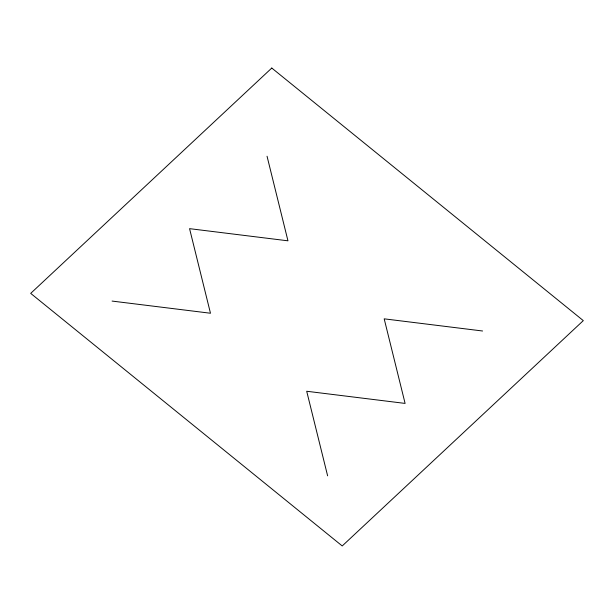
<?xml version="1.0" encoding="UTF-8"?>
<svg xmlns="http://www.w3.org/2000/svg" width="614" height="614" viewBox="0 0 614 614"><rect width="100%" height="100%" fill="white"/><g stroke="black" fill="none" stroke-linecap="round" stroke-linejoin="round"><path stroke-width="0.92" d="M482.581 331L384.187 318.835L405.102 403.413L306.701 391.256L327.623 475.835M112.078 301.075L210.479 313.24L189.565 228.654L287.958 240.818L267.044 156.24M271.779 68.047L30.7 293.377L342.221 545.953L583.3 320.623L271.779 68.047"/></g></svg>
